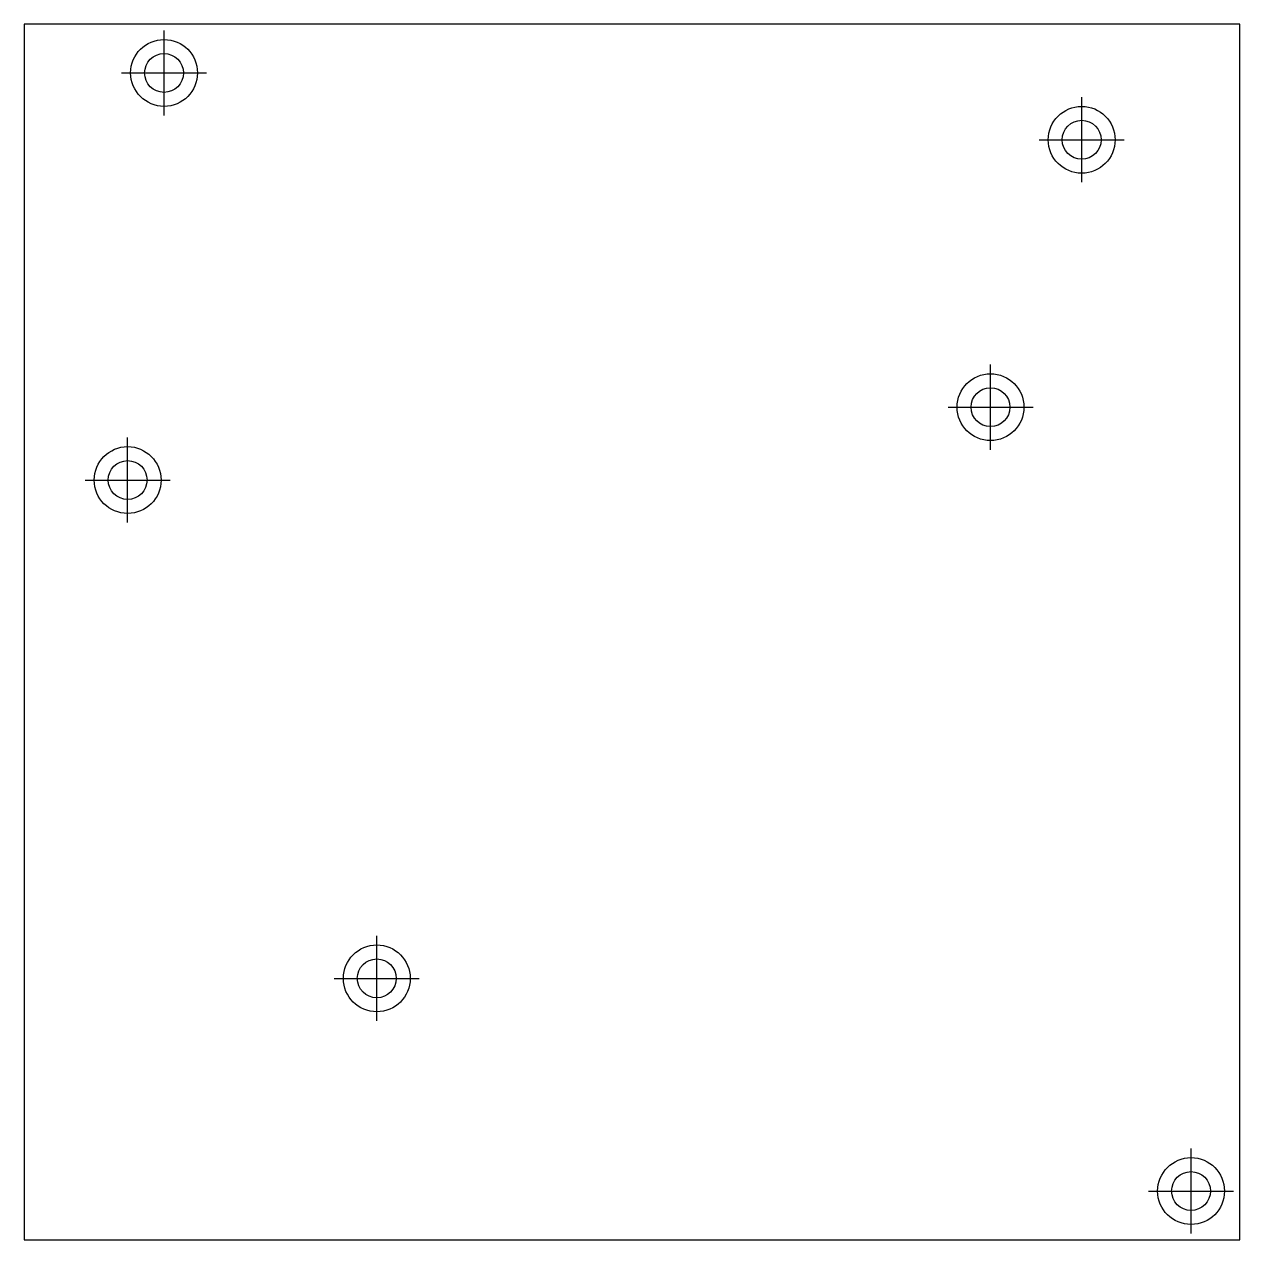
# Model space of a CAD drawing. Header units: millimetres. Extents: x 0 to 100, y 0 to 100.
import ezdxf

# ---------------------------------------------------------------- set-up
doc = ezdxf.new("R2010")
doc.units = ezdxf.units.MM
for name, color, linetype in [('AGUJEROS_M3', 1, 'Continuous'), ('CENTROS', 3, 'Continuous'), ('CONTORNO_PCB', 7, 'Continuous'), ('ZONA_CABEZA_TORNILLO', 5, 'Continuous')]:
    doc.layers.add(name, color=color, linetype=linetype)

msp = doc.modelspace()

# ---------------------------------------------------------------- linework, layer by layer
at = {"layer": 'AGUJEROS_M3'}
for centre in [(11.5, 96), (87, 90.5), (79.5, 68.5), (8.5, 62.5), (29, 21.5), (96, 4)]:
    msp.add_circle(centre, 1.6, dxfattribs=at)
at = {"layer": 'CENTROS'}
for p, q in [((11.5, 92.5), (11.5, 99.5)), ((8, 96), (15, 96)), ((87, 87), (87, 94)), ((83.5, 90.5), (90.5, 90.5)), ((79.5, 65), (79.5, 72)), ((76, 68.5), (83, 68.5)), ((8.5, 59), (8.5, 66)), ((5, 62.5), (12, 62.5)), ((29, 18), (29, 25)), ((25.5, 21.5), (32.5, 21.5)), ((96, 0.5), (96, 7.5)), ((92.5, 4), (99.5, 4))]:
    msp.add_line(p, q, dxfattribs=at)
at = {"layer": 'CONTORNO_PCB'}
msp.add_lwpolyline([(0, 0), (100, 0), (100, 100), (0, 100)], close=True, dxfattribs=at)
at = {"layer": 'ZONA_CABEZA_TORNILLO'}
for centre in [(11.5, 96), (87, 90.5), (79.5, 68.5), (8.5, 62.5), (29, 21.5), (96, 4)]:
    msp.add_circle(centre, 2.75, dxfattribs=at)

doc.saveas('drawing.dxf')
